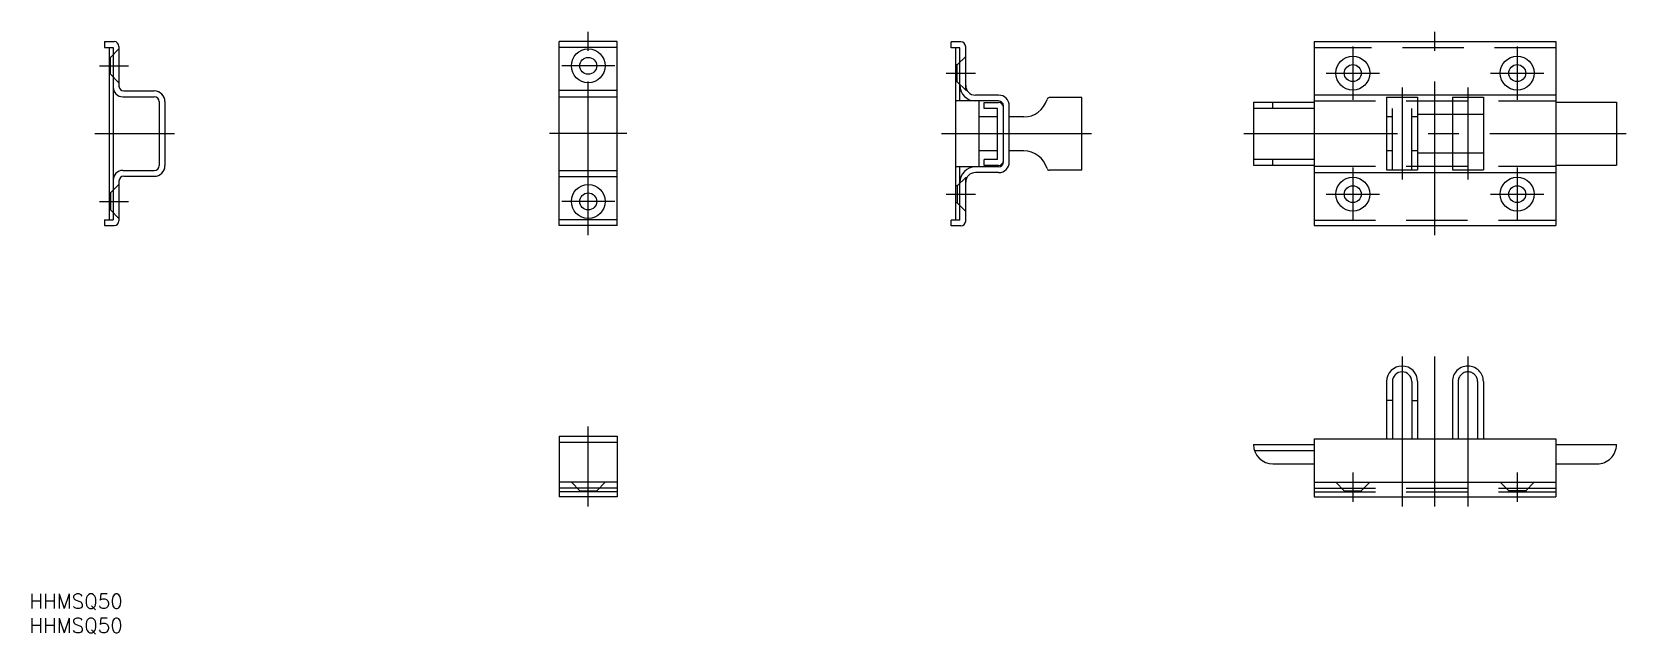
# Model space of a CAD drawing. Extents: x -290 to 39, y -103 to 21.
import ezdxf

# ---------------------------------------------------------------- set-up
doc = ezdxf.new("R2010")
doc.units = 0
for name, pattern in [('CENTER', [50.8, 31.75, -6.35, 6.35, -6.35]), ('DASHED', [19.05, 12.7, -6.35]), ('PHANTOM', [63.5, 31.75, -6.35, 6.35, -6.35, 6.35, -6.35])]:
    doc.linetypes.add(name, pattern=pattern)
doc.layers.get('0').update_dxf_attribs({"linetype": 'CONTINUOUS'})
doc.layers.add('CENTER', color=1, linetype='CENTER')
doc.styles.get("Standard").update_dxf_attribs({"font": 'txt.shx', "height": 3, "bigfont": 'bigfont.shx'})

# ---------------------------------------------------------------- blocks, each defined once
blk = doc.blocks.new('*U2')
at = {"color": 7, "linetype": 'CONTINUOUS'}
blk.add_text('HHMSQ50', height=3, dxfattribs=at).set_placement((-290.51, -103.06))
blk = doc.blocks.new('*U3')
at = {"color": 7, "linetype": 'CONTINUOUS'}
blk.add_text('HHMSQ50', height=3, dxfattribs=at).set_placement((-290.51, -98.06))

msp = doc.modelspace()

# ---------------------------------------------------------------- linework, layer by layer
at = {"color": 7, "linetype": 'CONTINUOUS'}
for p, q in [((-275, 19), (-273, 19)), ((-275, 19), (-275, 17.8)), ((-275, 17.8), (-273.2, 17.8)), ((-274, 17.8), (-274, -17.8)), ((-273.2, 17.8), (-273.2, -17.8)), ((-272, 18), (-272, 9.8)), ((-181, -19), (-181, 19)), ((-169, 19), (-181, 19)), ((-169, -19), (-169, 19)), ((-100, 17.74), (-100, 18.94)), ((-98, 18.94), (-100, 18.94)), ((-98.2, 17.74), (-100, 17.74)), ((-99, -17.86), (-99, 17.74)), ((-98.2, 6.74), (-98.2, 17.74)), ((-97, 9.94), (-97, 17.94)), ((-25, 19), (-25, -19)), ((-25, 19), (25, 19)), ((25, 19), (25, -19)), ((-271.2, 7.6), (-264.7, 7.6)), ((-271, 8.8), (-264.7, 8.8)), ((-263.7, 6.6), (-263.7, -6.6)), ((-262.5, 6.6), (-262.5, -6.6)), ((-169, 8.9), (-181, 8.9)), ((-90.2, 6.74), (-99, 6.74)), ((-90.2, 7.94), (-95, 7.94)), ((-94.2, -6.86), (-94.2, 6.74)), ((-73, 7.44), (-79.71, 7.44)), ((-73, -7.56), (-73, 7.44)), ((-25, 8), (25, 8)), ((-10, 7.5), (-10, -7.5)), ((-10, 7.5), (-3.6, 7.5)), ((-3.6, 7.5), (-3.6, -7.5)), ((-90.4, 3.44), (-94.2, 3.44)), ((-93.2, 5.22), (-93.2, 6.44)), ((-93.2, 6.44), (-90.2, 6.44)), ((-90.4, 5.22), (-93.2, 5.22)), ((-90.4, -5.36), (-90.4, 5.22)), ((-89.2, -5.86), (-89.2, 5.74)), ((-89.2, -5.26), (-89.2, 5.14)), ((-88, -5.86), (-88, 5.74)), ((-85, 3.44), (-88, 3.44)), ((-37.5, 6.5), (-37.5, -6.5)), ((-37.5, 6.5), (-25, 6.5)), ((-3.6, 4), (10, 4)), ((10, 4), (10, -4)), ((-90.4, -3.56), (-94.2, -3.56)), ((-93.2, -6.56), (-93.2, -5.36)), ((-90.4, -5.36), (-93.2, -5.36)), ((-90.2, -6.56), (-93.2, -6.56)), ((-85, -3.56), (-88, -3.56)), ((-37.5, -6.5), (-25, -6.5)), ((-3.6, -4), (10, -4)), ((-272, -9.8), (-272, -18)), ((-271.2, -7.6), (-264.7, -7.6)), ((-271, -8.8), (-264.7, -8.8)), ((-169, -8.9), (-181, -8.9)), ((-90.2, -6.86), (-99, -6.86)), ((-98.2, -17.86), (-98.2, -6.86)), ((-90.2, -8.06), (-95, -8.06)), ((-73, -7.56), (-79.71, -7.56)), ((-25, -8), (25, -8)), ((-10, -7.5), (-3.6, -7.5)), ((-97, -18.06), (-97, -10.06)), ((-275, -17.8), (-273.2, -17.8)), ((-275, -17.8), (-275, -19)), ((-275, -19), (-273, -19)), ((-169, -19), (-181, -19)), ((-100, -19.06), (-100, -17.86)), ((-98.2, -17.86), (-100, -17.86)), ((-98, -19.06), (-100, -19.06)), ((-25, -19), (25, -19)), ((-10, -51.2), (-10, -63)), ((-8.8, -51.2), (-8.8, -63)), ((-4.8, -51.2), (-4.8, -63)), ((-3.6, -51.2), (-3.6, -63)), ((-8.8, -55.1), (-10, -55.1)), ((-4.8, -55.1), (-3.6, -55.1)), ((-181, -62.5), (-169, -62.5)), ((-181, -62.5), (-181, -75)), ((-169, -62.5), (-169, -75)), ((-37.5, -64.2), (-25, -64.2)), ((-25, -63), (25, -63)), ((-25, -63), (-25, -75)), ((25, -63), (25, -75)), ((-33.5, -68.2), (-25, -68.2)), ((-169, -72), (-181, -72)), ((-25, -72), (25, -72)), ((-169, -75), (-181, -75)), ((-25, -75), (25, -75))]:
    msp.add_line(p, q, dxfattribs=at)
at = {"color": 3, "linetype": 'DASHED'}
for p, q in [((-272, 17.5), (-273.75, 15.75)), ((-169, 17.8), (-181, 17.8)), ((25, 17.74), (-25, 17.74)), ((-273.75, 15.75), (-274, 15.75)), ((-273.75, 12.25), (-273.75, 15.75)), ((-98.75, 14.19), (-99, 14.19)), ((-97, 15.94), (-98.75, 14.19)), ((-98.75, 10.69), (-98.75, 14.19)), ((-273.75, 12.25), (-274, 12.25)), ((-272, 10.5), (-273.75, 12.25)), ((-98.75, 10.69), (-99, 10.69)), ((-97, 8.94), (-98.75, 10.69)), ((-97, 8.94), (-97, 9.94)), ((-181, 7.6), (-169, 7.6)), ((-97, 8.94), (-96.73, 8.94)), ((-25, 6.74), (25, 6.74)), ((-8.8, -7.5), (-8.8, 7.5)), ((-4.8, -7.5), (-4.8, 7.5)), ((-37.5, 5.28), (-25, 5.28)), ((-33.5, 5.28), (-33.5, 6.5)), ((-10, 3.5), (-8.8, 3.5)), ((-4.8, 3.5), (-3.6, 3.5)), ((-37.5, -5.3), (-25, -5.3)), ((-33.5, -6.5), (-33.5, -5.3)), ((-10, -3.5), (-8.8, -3.5)), ((-4.8, -3.5), (-3.6, -3.5)), ((-181, -7.6), (-169, -7.6)), ((-97, -9.06), (-98.75, -10.81)), ((-97, -10.06), (-97, -9.06)), ((-97, -9.06), (-96.73, -9.06)), ((-25, -6.74), (25, -6.74)), ((-273.75, -12.25), (-274, -12.25)), ((-272, -10.5), (-273.75, -12.25)), ((-273.75, -12.25), (-273.75, -15.75)), ((-98.75, -10.81), (-99, -10.81)), ((-98.75, -10.81), (-98.75, -14.31)), ((-273.75, -15.75), (-274, -15.75)), ((-272, -17.5), (-273.75, -15.75)), ((-98.75, -14.31), (-99, -14.31)), ((-97, -16.06), (-98.75, -14.31)), ((-169, -17.8), (-181, -17.8)), ((-25, -17.86), (25, -17.86)), ((-181, -63.7), (-169, -63.7)), ((-37.32, -65.4), (-25, -65.4)), ((-178.5, -72), (-176.75, -73.75)), ((-171.5, -72), (-173.25, -73.75)), ((-20.5, -72), (-18.75, -73.75)), ((-13.5, -72), (-15.25, -73.75)), ((13.5, -72), (15.25, -73.75)), ((20.5, -72), (18.75, -73.75)), ((-169, -73.2), (-181, -73.2)), ((-169, -74), (-181, -74)), ((-176.75, -73.75), (-173.25, -73.75)), ((-176.75, -74), (-176.75, -73.75)), ((-173.25, -74), (-173.25, -73.75)), ((-25, -73.2), (25, -73.2)), ((-25, -74), (25, -74)), ((-18.75, -73.75), (-15.25, -73.75)), ((-18.75, -73.75), (-18.75, -74)), ((-15.25, -73.75), (-15.25, -74)), ((15.25, -73.75), (15.25, -74)), ((18.75, -73.75), (15.25, -73.75)), ((18.75, -73.75), (18.75, -74))]:
    msp.add_line(p, q, dxfattribs=at)
at = {"color": 3, "linetype": 'PHANTOM'}
for p, q in [((3.6, 7.5), (3.6, -7.5)), ((3.6, 7.5), (10, 7.5)), ((10, 7.5), (10, 4)), ((25, 6.5), (37.5, 6.5)), ((37.5, 6.5), (37.5, -6.5)), ((10, -4), (10, -7.5)), ((25, -6.5), (37.5, -6.5)), ((3.6, -7.5), (10, -7.5)), ((3.6, -51.2), (3.6, -63)), ((4.8, -51.2), (4.8, -63)), ((8.8, -51.2), (8.8, -63)), ((10, -51.2), (10, -63)), ((25, -64.2), (37.5, -64.2)), ((25, -68.2), (33.5, -68.2))]:
    msp.add_line(p, q, dxfattribs=at)
at = {"color": 7, "linetype": 'CONTINUOUS'}
for centre, radius in [((-175, 14), 3.5), ((-175, 14), 1.75), ((-17, 12.5), 3.5), ((-17, 12.5), 1.75), ((17, 12.5), 3.5), ((17, 12.5), 1.75), ((-17, -12.5), 3.5), ((17, -12.5), 3.5), ((-175, -14), 3.5), ((-175, -14), 1.75), ((-17, -12.5), 1.75), ((17, -12.5), 1.75)]:
    msp.add_circle(centre, radius, dxfattribs=at)
for centre, radius, start, end in [((-273, 18), 1, 0, 90), ((-98, 17.94), 1, 0, 90), ((-95, 9.94), 3.2, 180, 270), ((-95, 9.94), 2, 180, 270), ((-271.2, 9.6), 2, 180, 270), ((-271, 9.8), 1, 180, 270), ((-264.7, 6.6), 2.2, 0, 90), ((-264.7, 6.6), 1, 0, 90), ((-90.2, 5.74), 2.2, 0, 90), ((-90.2, 5.74), 1, 0, 90), ((-85, 8.44), 5, 270, 344.1734), ((-79.71, 6.94), 0.5, 90, 164.1734), ((-90.2, 5.44), 1, 0, 90), ((-90.2, -5.56), 1, 270, 0), ((-90.2, -5.86), 1, 270, 0), ((-90.2, -5.86), 2.2, 270, 0), ((-85, -8.56), 5, 15.8266, 90), ((-271.2, -9.6), 2, 90, 180), ((-271, -9.8), 1, 90, 180), ((-264.7, -6.6), 1, 270, 0), ((-264.7, -6.6), 2.2, 270, 0), ((-95, -10.06), 3.2, 90, 180), ((-95, -10.06), 2, 90, 180), ((-79.71, -7.06), 0.5, 195.8266, 270), ((-273, -18), 1, 270, 0), ((-98, -18.06), 1, 270, 0), ((-6.8, -51.2), 3.2, 0, 180), ((-6.8, -51.2), 2, 0, 180), ((-33.5, -64.2), 4, 180, 270)]:
    msp.add_arc(centre, radius, start, end, dxfattribs=at)
at = {"color": 3, "linetype": 'PHANTOM'}
for centre, radius, start, end in [((6.8, -51.2), 3.2, 0, 180), ((6.8, -51.2), 2, 0, 180), ((33.5, -64.2), 4, 270, 0)]:
    msp.add_arc(centre, radius, start, end, dxfattribs=at)
at = {"layer": 'CENTER', "color": 1, "linetype": 'CENTER'}
for p, q in [((-175, -21), (-175, 21)), ((0, -21), (0, 21)), ((-17, 18), (-17, 7)), ((17, 18), (17, 7)), ((-276, 14), (-270, 14)), ((-169.5, 14), (-180.5, 14)), ((-95, 12.44), (-101, 12.44)), ((-22.5, 12.5), (-11.5, 12.5)), ((11.5, 12.5), (22.5, 12.5)), ((-6.8, 9.5), (-6.8, -9.5)), ((6.8, 9.5), (6.8, -9.5)), ((-39.5, 0), (39.5, 0)), ((-277, 0), (-260.5, 0)), ((-167, 0), (-183, 0)), ((-71, -0.06), (-102, -0.06)), ((-17, -7), (-17, -18)), ((17, -7), (17, -18)), ((-95, -12.56), (-101, -12.56)), ((-22.5, -12.5), (-11.5, -12.5)), ((11.5, -12.5), (22.5, -12.5)), ((-276, -14), (-270, -14)), ((-169.5, -14), (-180.5, -14)), ((-6.8, -46), (-6.8, -77)), ((0, -77), (0, -46)), ((6.8, -46), (6.8, -77)), ((-175, -77), (-175, -60.5)), ((-17, -70), (-17, -76)), ((17, -70), (17, -76))]:
    msp.add_line(p, q, dxfattribs=at)

# ---------------------------------------------------------------- block references
at = {"color": 7, "linetype": 'CONTINUOUS'}
for name in ['*U3', '*U2']:
    msp.add_blockref(name, (0, 0), dxfattribs=at)

doc.saveas('drawing.dxf')
